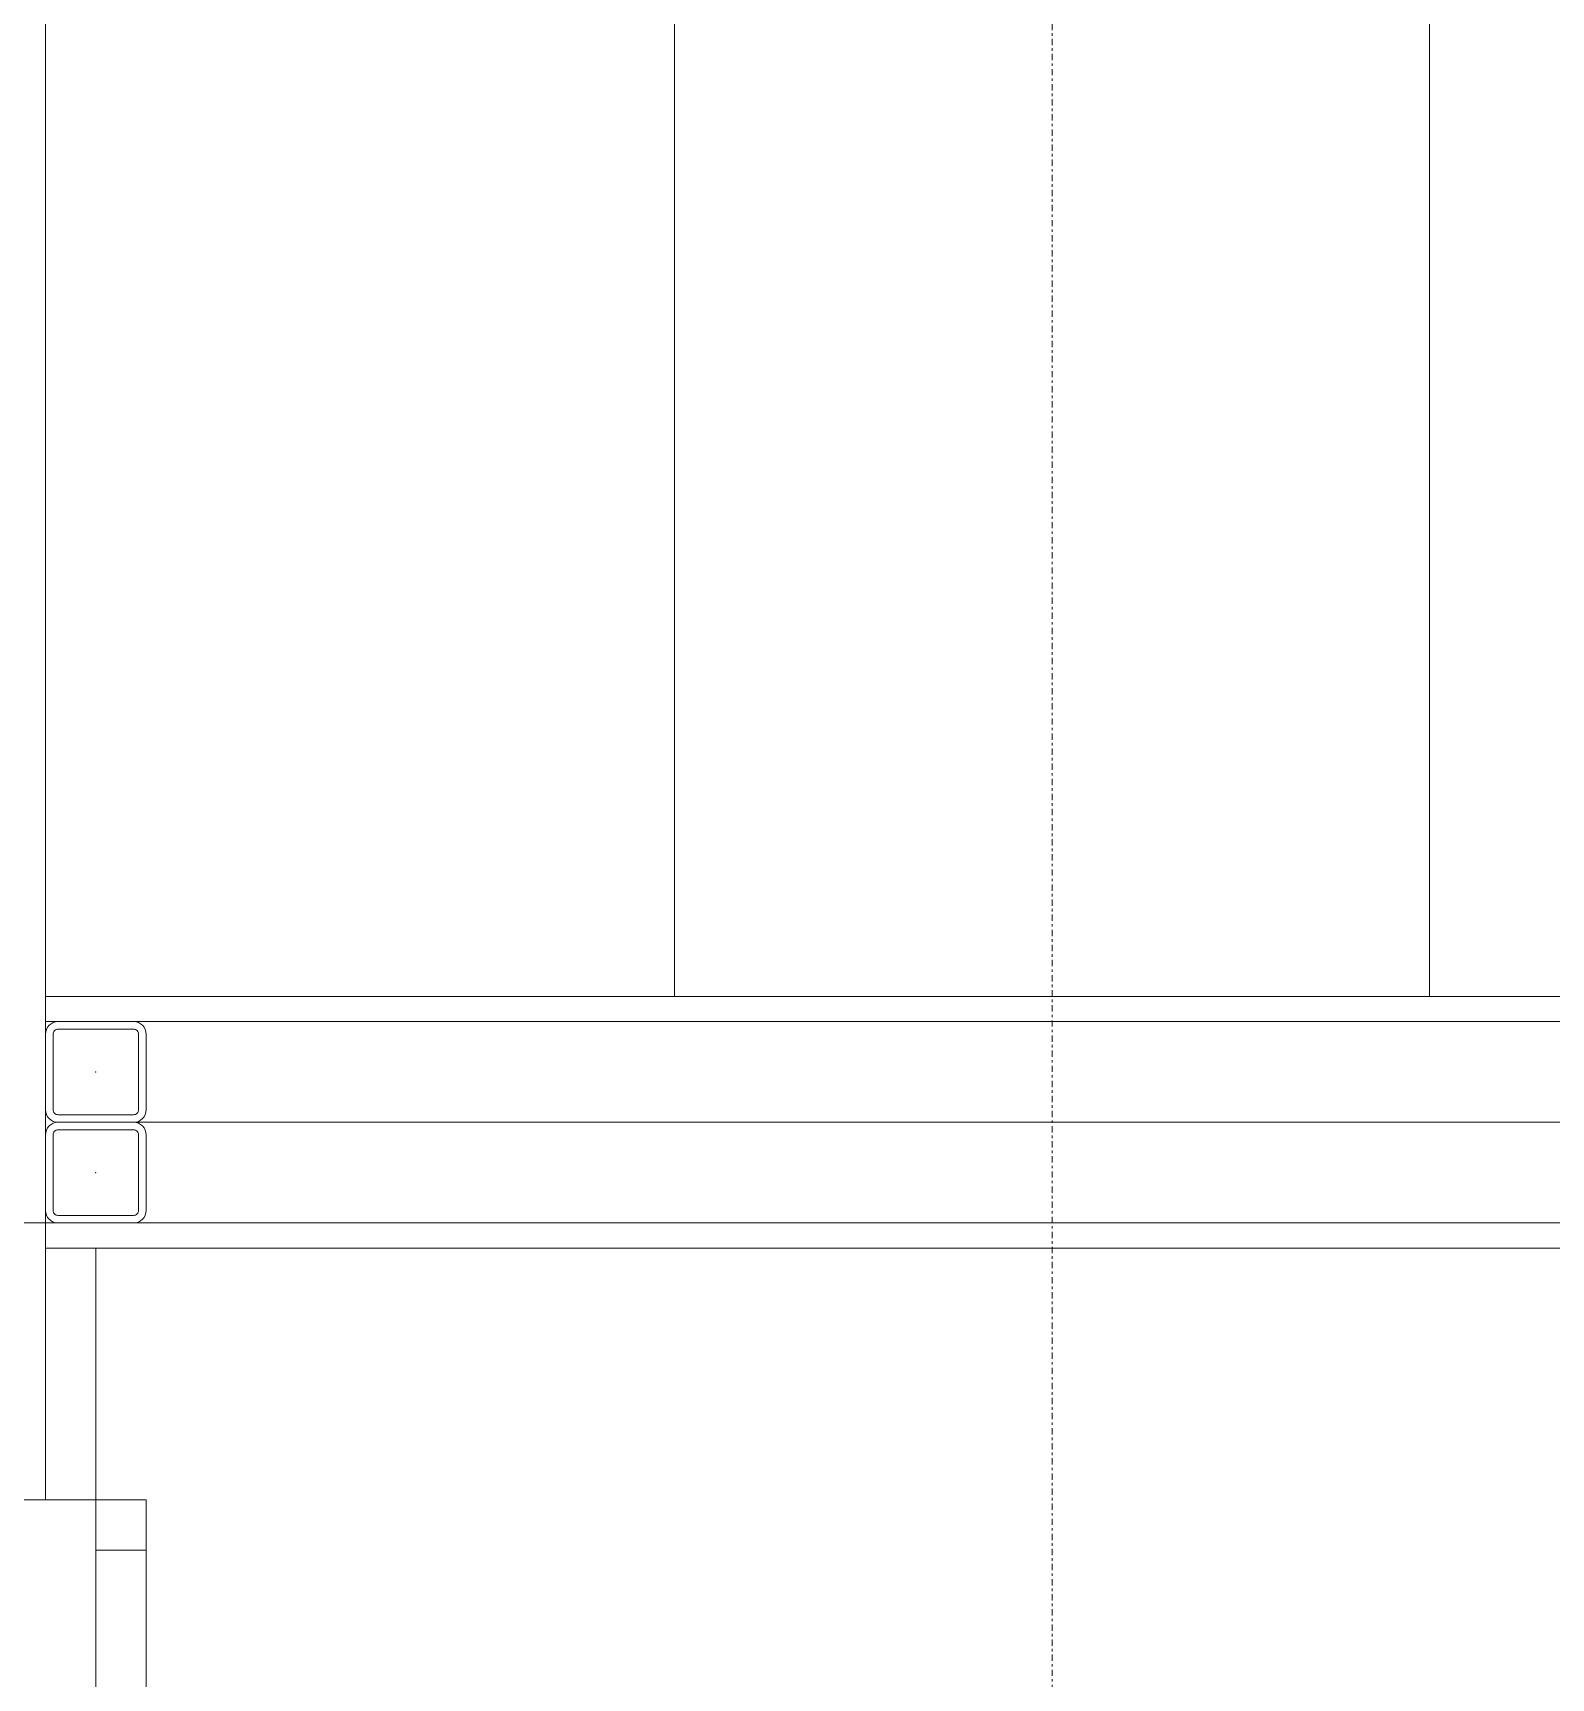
# Model space of a CAD drawing. Extents: x -1439 to 23780, y -1362 to 4476.
# Drawn here: x 7127 to 7187.3, y 1817.9 to 1883.3 of the extents above; entities that cross this region are included whole.
import ezdxf

# ---------------------------------------------------------------- set-up
doc = ezdxf.new("R2010")
doc.units = 0
doc.header["$MEASUREMENT"] = 0
for name, pattern in [('Audi$0$DASHDOT2', [0.5, 0.25, -0.125, 0, -0.125]), ('Audi$0$DOT2', [0.125, 0, -0.125]), ('Audi$0$HIDDEN', [0.375, 0.25, -0.125])]:
    doc.linetypes.add(name, pattern=pattern)
doc.layers.get('0').update_dxf_attribs({"color": 9, "lineweight": 9})
for name, color, linetype, lineweight in [('Audi$0$06D', 8, 'Continuous', 9), ('Audi$0$10', 8, 'Continuous', 9), ('Audi$0$11', 8, 'Continuous', 9), ('Audi$0$20', 8, 'Audi$0$DOT2', 9), ('Audi$0$24', 8, 'Audi$0$DASHDOT2', 9), ('Audi$0$33', 8, 'Audi$0$BATTING', 9), ('Audi$0$35', 8, 'Continuous', 9)]:
    doc.layers.add(name, color=color, linetype=linetype, lineweight=lineweight)
doc.linetypes.add('Audi$0$BATTING', pattern='A,0.0001,-0.1,[134,ltypeshp.shx,S=0.1,R=0,X=-0.1,Y=0],-0.2,[134,ltypeshp.shx,S=0.1,R=180,X=0.1,Y=0],-0.1', length=0.4001)

# ---------------------------------------------------------------- blocks, each defined once
blk = doc.blocks.new('Audi$0$Prf-40x40')
for points in [[(1.5, -2), (-1.5, -2, -0.414214), (-2, -1.5), (-2, 1.5, -0.414214), (-1.5, 2), (1.5, 2, -0.414214), (2, 1.5), (2, -1.5, -0.414214)], [(1.5, -1.7), (-1.5, -1.7, -0.414214), (-1.7, -1.5), (-1.7, 1.5, -0.414214), (-1.5, 1.7), (1.5, 1.7, -0.414214), (1.7, 1.5), (1.7, -1.5, -0.414214)]]:
    blk.add_lwpolyline(points, format="xyb", close=True)
at = {"color": 252}
blk.add_point((0, 0), dxfattribs=at)
blk = doc.blocks.new('Audi$0$fsdfsfsfsfd')
at = {"layer": 'Audi$0$06D', "elevation": 0}
blk.add_lwpolyline([(52591.75, -74474.977), (52589.75, -74474.977), (52589.75, -74595.977), (52591.75, -74595.977)], dxfattribs=at)

msp = doc.modelspace()

# ---------------------------------------------------------------- linework, layer by layer
at = {"layer": 'Audi$0$06D'}
for points in [[(7152.499, 1845), (7152.499, 1945.001)], [(7182.499, 1845), (7182.499, 1945.001)], [(7129.5, 1840), (7898.608, 1840), (7904.5, 1840), (7904.5, 1846.129), (7904.5, 1943)], [(7127.5, 1825), (7131.5, 1825), (7131.5, 1700), (7127.5, 1700)]]:
    msp.add_lwpolyline(points, dxfattribs=at)
at = {"layer": 'Audi$0$11'}
for points in [[(7107.5, 2390), (7107.5, 2390), (7107.5, 1825), (7127.5, 1825), (7127.5, 2390)], [(7126.5, 1836), (7908.5, 1836), (7908.5, 1945)], [(7127.5, 1835), (7909.5, 1835), (7909.5, 1945), (7899.5, 1945), (7899.5, 1845), (7127.5, 1845)], [(7900.5, 1944), (7900.5, 1844), (7127.5, 1844)], [(7127.5, 1844), (7127.5, 1845)]]:
    msp.add_lwpolyline(points, dxfattribs=at)
at = {"layer": 'Audi$0$20', "linetype": 'Audi$0$HIDDEN', "lineweight": 0}
msp.add_lwpolyline([(7129.5, 979.758, -0.152644), (10705.5, 2076.188, -0.10573)], format="xyb", dxfattribs=at)
at = {"layer": 'Audi$0$24'}
msp.add_lwpolyline([(7167.5, 195), (7167.5, 4035)], dxfattribs=at)
at = {"layer": 'Audi$0$33', "ltscale": 0.4}
msp.add_lwpolyline([(7129.5, 1840), (7898.608, 1840), (7904.5, 1840), (7904.5, 1846.129), (7904.5, 1943)], dxfattribs=at)
at = {"layer": 'Audi$0$35'}
msp.add_lwpolyline([(7497.5, 1835), (7497.5, 1182.711), (7497.581, 1182.573, 0.017498), (7129.5, 947.482), (7129.5, 1835)], format="xyb", close=True, dxfattribs=at)

# ---------------------------------------------------------------- block references
at = {"rotation": 180}
msp.add_blockref('Audi$0$fsdfsfsfsfd', (59721.25, -72772.977), dxfattribs=at)
at = {"layer": 'Audi$0$10', "xscale": -1}
for p in [(7129.5, 1842), (7129.5, 1838)]:
    msp.add_blockref('Audi$0$Prf-40x40', p, dxfattribs=at)

doc.saveas('drawing.dxf')
